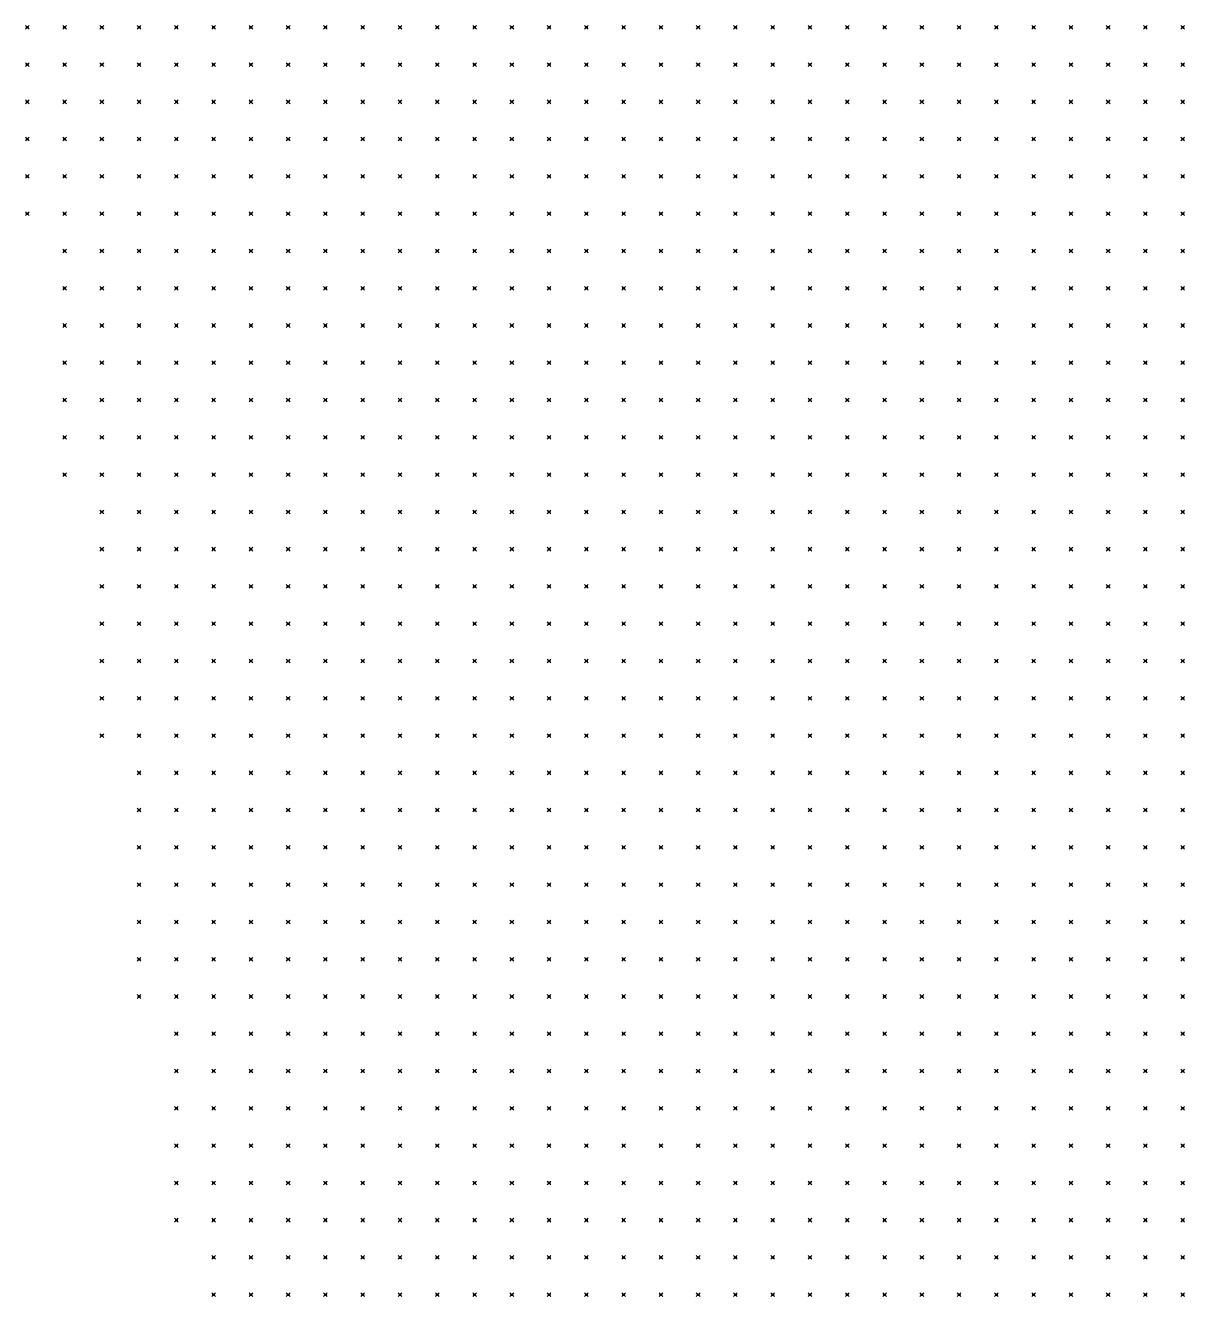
# Model space of a CAD drawing. Header units: metres. Extents: x 441556 to 446409, y 432338 to 461058.
# Drawn here: x 443019.2 to 443112.5, y 447406.8 to 447509.1 of the extents above; entities that cross this region are included whole.
import ezdxf

# ---------------------------------------------------------------- set-up
doc = ezdxf.new("R2010")
doc.units = ezdxf.units.M
doc.header["$MEASUREMENT"] = 0
doc.header["$PDMODE"] = 35
doc.header["$PDSIZE"] = 0.15
doc.layers.add('DTM-NOK-RevN_POINTS', color=91, linetype='Continuous')

msp = doc.modelspace()

# ---------------------------------------------------------------- linework, layer by layer
at = {"layer": 'DTM-NOK-RevN_POINTS'}
for p in [(443019.389, 447508.908, 423.76), (443022.388, 447508.908, 422.927), (443025.388, 447508.908, 422.008), (443028.387, 447508.908, 421.458), (443031.386, 447508.908, 420.801), (443034.386, 447508.908, 419.341), (443037.385, 447508.908, 418.006), (443040.384, 447508.908, 416.432), (443043.384, 447508.908, 414.745), (443046.383, 447508.908, 413.123), (443049.382, 447508.908, 411.332), (443052.382, 447508.908, 409.664), (443055.381, 447508.908, 407.537), (443058.381, 447508.908, 405.606), (443061.38, 447508.908, 403.67), (443064.379, 447508.908, 401.946), (443067.379, 447508.908, 400.118), (443070.378, 447508.908, 398.388), (443073.377, 447508.908, 397.109), (443076.377, 447508.908, 395.505), (443079.376, 447508.908, 394.234), (443082.375, 447508.908, 392.658), (443085.375, 447508.908, 390.98), (443088.374, 447508.908, 389.221), (443091.373, 447508.908, 387.619), (443094.373, 447508.908, 385.807), (443097.372, 447508.908, 383.938), (443100.372, 447508.908, 382.083), (443103.371, 447508.908, 380.316), (443106.37, 447508.908, 378.387), (443109.37, 447508.908, 376.565), (443112.369, 447508.908, 374.51), (443019.389, 447505.909, 424.038), (443022.388, 447505.909, 423.169), (443025.388, 447505.909, 422.079), (443028.387, 447505.909, 421.379), (443031.386, 447505.909, 420.771), (443034.386, 447505.909, 419.74), (443037.385, 447505.909, 418.223), (443040.384, 447505.909, 416.439), (443043.384, 447505.909, 414.641), (443046.383, 447505.909, 412.979), (443049.382, 447505.909, 411.277), (443052.382, 447505.909, 409.529), (443055.381, 447505.909, 407.611), (443058.381, 447505.909, 405.835), (443061.38, 447505.909, 403.762), (443064.379, 447505.909, 402.022), (443067.379, 447505.909, 400.314), (443070.378, 447505.909, 398.566), (443073.377, 447505.909, 397.347), (443076.377, 447505.909, 395.59), (443079.376, 447505.909, 394.08), (443082.375, 447505.909, 392.348), (443085.375, 447505.909, 390.76), (443088.374, 447505.909, 388.883), (443091.373, 447505.909, 387.104), (443094.373, 447505.909, 385.161), (443097.372, 447505.909, 383.473), (443100.372, 447505.909, 381.717), (443103.371, 447505.909, 379.745), (443106.37, 447505.909, 377.715), (443109.37, 447505.909, 376.012), (443112.369, 447505.909, 373.9), (443019.389, 447502.909, 424.348), (443022.388, 447502.909, 423.41), (443025.388, 447502.909, 422.234), (443028.387, 447502.909, 421.406), (443031.386, 447502.909, 420.495), (443034.386, 447502.909, 419.513), (443037.385, 447502.909, 418.499), (443040.384, 447502.909, 416.408), (443043.384, 447502.909, 414.637), (443046.383, 447502.909, 413.047), (443049.382, 447502.909, 411.318), (443052.382, 447502.909, 409.418), (443055.381, 447502.909, 407.503), (443058.381, 447502.909, 405.676), (443061.38, 447502.909, 403.869), (443064.379, 447502.909, 402.012), (443067.379, 447502.909, 400.22), (443070.378, 447502.909, 398.689), (443073.377, 447502.909, 397.42), (443076.377, 447502.909, 395.641), (443079.376, 447502.909, 393.691), (443082.375, 447502.909, 392.028), (443085.375, 447502.909, 390.35), (443088.374, 447502.909, 388.349), (443091.373, 447502.909, 386.383), (443094.373, 447502.909, 384.624), (443097.372, 447502.909, 382.797), (443100.372, 447502.909, 381.057), (443103.371, 447502.909, 379.113), (443106.37, 447502.909, 377.497), (443109.37, 447502.909, 375.569), (443112.369, 447502.909, 373.027), (443019.389, 447499.91, 424.641), (443022.388, 447499.91, 423.619), (443025.388, 447499.91, 422.632), (443028.387, 447499.91, 421.641), (443031.386, 447499.91, 420.647), (443034.386, 447499.91, 419.291), (443037.385, 447499.91, 418.311), (443040.384, 447499.91, 416.836), (443043.384, 447499.91, 414.796), (443046.383, 447499.91, 412.942), (443049.382, 447499.91, 411.354), (443052.382, 447499.91, 409.473), (443055.381, 447499.91, 407.482), (443058.381, 447499.91, 405.698), (443061.38, 447499.91, 403.886), (443064.379, 447499.91, 402.071), (443067.379, 447499.91, 400.156), (443070.378, 447499.91, 398.587), (443073.377, 447499.91, 397.105), (443076.377, 447499.91, 395.269), (443079.376, 447499.91, 393.469), (443082.375, 447499.91, 391.749), (443085.375, 447499.91, 389.829), (443088.374, 447499.91, 387.826), (443091.373, 447499.91, 385.797), (443094.373, 447499.91, 383.949), (443097.372, 447499.91, 382.13), (443100.372, 447499.91, 380.419), (443103.371, 447499.91, 378.55), (443106.37, 447499.91, 376.897), (443109.37, 447499.91, 374.758), (443112.369, 447499.91, 372.161), (443019.389, 447496.911, 424.931), (443022.388, 447496.911, 423.967), (443025.388, 447496.911, 423.026), (443028.387, 447496.911, 421.813), (443031.386, 447496.911, 420.78), (443034.386, 447496.911, 419.53), (443037.385, 447496.911, 417.892), (443040.384, 447496.911, 416.807), (443043.384, 447496.911, 414.974), (443046.383, 447496.911, 412.983), (443049.382, 447496.911, 411.346), (443052.382, 447496.911, 409.502), (443055.381, 447496.911, 407.444), (443058.381, 447496.911, 405.627), (443061.38, 447496.911, 403.674), (443064.379, 447496.911, 401.751), (443067.379, 447496.911, 400.018), (443070.378, 447496.911, 398.321), (443073.377, 447496.911, 396.799), (443076.377, 447496.911, 395.042), (443079.376, 447496.911, 393.435), (443082.375, 447496.911, 391.257), (443085.375, 447496.911, 389.202), (443088.374, 447496.911, 387.235), (443091.373, 447496.911, 385.079), (443094.373, 447496.911, 383.219), (443097.372, 447496.911, 381.305), (443100.372, 447496.911, 379.634), (443103.371, 447496.911, 378.106), (443106.37, 447496.911, 376.188), (443109.37, 447496.911, 373.511), (443112.369, 447496.911, 372.097), (443019.389, 447493.911, 425.297), (443022.388, 447493.911, 424.348), (443025.388, 447493.911, 423.419), (443028.387, 447493.911, 422.296), (443031.386, 447493.911, 421.096), (443034.386, 447493.911, 419.725), (443037.385, 447493.911, 417.714), (443040.384, 447493.911, 416.456), (443043.384, 447493.911, 414.937), (443046.383, 447493.911, 413.035), (443049.382, 447493.911, 411.194), (443052.382, 447493.911, 409.403), (443055.381, 447493.911, 407.314), (443058.381, 447493.911, 405.385), (443061.38, 447493.911, 403.443), (443064.379, 447493.911, 401.435), (443067.379, 447493.911, 399.64), (443070.378, 447493.911, 397.764), (443073.377, 447493.911, 396.283), (443076.377, 447493.911, 394.454), (443079.376, 447493.911, 392.836), (443082.375, 447493.911, 390.9), (443085.375, 447493.911, 388.739), (443088.374, 447493.911, 386.627), (443091.373, 447493.911, 384.521), (443094.373, 447493.911, 382.466), (443097.372, 447493.911, 380.433), (443100.372, 447493.911, 378.82), (443103.371, 447493.911, 377.319), (443106.37, 447493.911, 375.169), (443109.37, 447493.911, 373.144), (443112.369, 447493.911, 372.336), (443022.388, 447490.912, 424.905), (443025.388, 447490.912, 423.953), (443028.387, 447490.912, 422.84), (443031.386, 447490.912, 421.579), (443034.386, 447490.912, 419.908), (443037.385, 447490.912, 418.038), (443040.384, 447490.912, 415.988), (443043.384, 447490.912, 415.036), (443046.383, 447490.912, 413.305), (443049.382, 447490.912, 411.354), (443052.382, 447490.912, 409.266), (443055.381, 447490.912, 407.206), (443058.381, 447490.912, 405.073), (443061.38, 447490.912, 403.095), (443064.379, 447490.912, 401.049), (443067.379, 447490.912, 398.935), (443070.378, 447490.912, 397.147), (443073.377, 447490.912, 395.568), (443076.377, 447490.912, 393.678), (443079.376, 447490.912, 392.307), (443082.375, 447490.912, 390.03), (443085.375, 447490.912, 388.166), (443088.374, 447490.912, 386.221), (443091.373, 447490.912, 383.865), (443094.373, 447490.912, 381.789), (443097.372, 447490.912, 379.564), (443100.372, 447490.912, 378.018), (443103.371, 447490.912, 376.377), (443106.37, 447490.912, 374.049), (443109.37, 447490.912, 373.12), (443112.369, 447490.912, 372.759), (443022.388, 447487.912, 425.3), (443025.388, 447487.912, 424.529), (443028.387, 447487.912, 423.456), (443031.386, 447487.912, 422.164), (443034.386, 447487.912, 420.367), (443037.385, 447487.912, 418.586), (443040.384, 447487.912, 416.01), (443043.384, 447487.912, 414.881), (443046.383, 447487.912, 413.514), (443049.382, 447487.912, 411.317), (443052.382, 447487.912, 409.243), (443055.381, 447487.912, 407.136), (443058.381, 447487.912, 405.115), (443061.38, 447487.912, 402.89), (443064.379, 447487.912, 400.684), (443067.379, 447487.912, 398.655), (443070.378, 447487.912, 396.796), (443073.377, 447487.912, 395.103), (443076.377, 447487.912, 393.138), (443079.376, 447487.912, 391.085), (443082.375, 447487.912, 389.132), (443085.375, 447487.912, 387.303), (443088.374, 447487.912, 385.499), (443091.373, 447487.912, 383.469), (443094.373, 447487.912, 381.489), (443097.372, 447487.912, 379.48), (443100.372, 447487.912, 377.689), (443103.371, 447487.912, 375.808), (443106.37, 447487.912, 373.795), (443109.37, 447487.912, 373.483), (443112.369, 447487.912, 373.016), (443022.388, 447484.913, 425.414), (443025.388, 447484.913, 424.93), (443028.387, 447484.913, 424.024), (443031.386, 447484.913, 422.676), (443034.386, 447484.913, 420.817), (443037.385, 447484.913, 419.066), (443040.384, 447484.913, 416.815), (443043.384, 447484.913, 414.548), (443046.383, 447484.913, 413.227), (443049.382, 447484.913, 411.153), (443052.382, 447484.913, 409.328), (443055.381, 447484.913, 406.98), (443058.381, 447484.913, 404.715), (443061.38, 447484.913, 402.576), (443064.379, 447484.913, 400.232), (443067.379, 447484.913, 397.931), (443070.378, 447484.913, 396.007), (443073.377, 447484.913, 394.224), (443076.377, 447484.913, 392.233), (443079.376, 447484.913, 390.337), (443082.375, 447484.913, 388.426), (443085.375, 447484.913, 386.603), (443088.374, 447484.913, 384.754), (443091.373, 447484.913, 382.539), (443094.373, 447484.913, 380.944), (443097.372, 447484.913, 379.229), (443100.372, 447484.913, 377.324), (443103.371, 447484.913, 374.991), (443106.37, 447484.913, 374.044), (443109.37, 447484.913, 373.639), (443112.369, 447484.913, 372.658), (443022.388, 447481.914, 425.023), (443025.388, 447481.914, 424.754), (443028.387, 447481.914, 424.064), (443031.386, 447481.914, 422.77), (443034.386, 447481.914, 421.031), (443037.385, 447481.914, 419.084), (443040.384, 447481.914, 417.077), (443043.384, 447481.914, 414.214), (443046.383, 447481.914, 413.143), (443049.382, 447481.914, 410.893), (443052.382, 447481.914, 408.674), (443055.381, 447481.914, 406.458), (443058.381, 447481.914, 404.35), (443061.38, 447481.914, 402.018), (443064.379, 447481.914, 399.724), (443067.379, 447481.914, 397.517), (443070.378, 447481.914, 395.426), (443073.377, 447481.914, 393.565), (443076.377, 447481.914, 391.56), (443079.376, 447481.914, 389.606), (443082.375, 447481.914, 387.508), (443085.375, 447481.914, 385.729), (443088.374, 447481.914, 384.002), (443091.373, 447481.914, 382.107), (443094.373, 447481.914, 380.338), (443097.372, 447481.914, 378.791), (443100.372, 447481.914, 376.683), (443103.371, 447481.914, 374.822), (443106.37, 447481.914, 374.449), (443109.37, 447481.914, 373.365), (443112.369, 447481.914, 372.378), (443022.388, 447478.914, 424.122), (443025.388, 447478.914, 423.699), (443028.387, 447478.914, 423.339), (443031.386, 447478.914, 422.25), (443034.386, 447478.914, 420.685), (443037.385, 447478.914, 418.877), (443040.384, 447478.914, 416.748), (443043.384, 447478.914, 413.976), (443046.383, 447478.914, 412.202), (443049.382, 447478.914, 410.243), (443052.382, 447478.914, 408.199), (443055.381, 447478.914, 405.783), (443058.381, 447478.914, 403.534), (443061.38, 447478.914, 401.267), (443064.379, 447478.914, 399.157), (443067.379, 447478.914, 396.825), (443070.378, 447478.914, 394.846), (443073.377, 447478.914, 392.747), (443076.377, 447478.914, 390.666), (443079.376, 447478.914, 388.881), (443082.375, 447478.914, 386.656), (443085.375, 447478.914, 384.867), (443088.374, 447478.914, 383.207), (443091.373, 447478.914, 381.517), (443094.373, 447478.914, 379.935), (443097.372, 447478.914, 377.718), (443100.372, 447478.914, 375.626), (443103.371, 447478.914, 375.116), (443106.37, 447478.914, 374.334), (443109.37, 447478.914, 373.056), (443112.369, 447478.914, 372.157), (443022.388, 447475.915, 422.445), (443025.388, 447475.915, 422.252), (443028.387, 447475.915, 421.733), (443031.386, 447475.915, 421.234), (443034.386, 447475.915, 419.834), (443037.385, 447475.915, 418.245), (443040.384, 447475.915, 415.863), (443043.384, 447475.915, 413.252), (443046.383, 447475.915, 411.035), (443049.382, 447475.915, 409.496), (443052.382, 447475.915, 407.201), (443055.381, 447475.915, 404.881), (443058.381, 447475.915, 402.705), (443061.38, 447475.915, 400.269), (443064.379, 447475.915, 398.137), (443067.379, 447475.915, 396.013), (443070.378, 447475.915, 394.118), (443073.377, 447475.915, 392.168), (443076.377, 447475.915, 390.013), (443079.376, 447475.915, 387.694), (443082.375, 447475.915, 385.738), (443085.375, 447475.915, 384.141), (443088.374, 447475.915, 382.489), (443091.373, 447475.915, 380.723), (443094.373, 447475.915, 378.93), (443097.372, 447475.915, 376.816), (443100.372, 447475.915, 375.685), (443103.371, 447475.915, 375.36), (443106.37, 447475.915, 373.983), (443109.37, 447475.915, 372.884), (443112.369, 447475.915, 372.017), (443022.388, 447472.916, 420.963), (443025.388, 447472.916, 420.566), (443028.387, 447472.916, 420.195), (443031.386, 447472.916, 419.617), (443034.386, 447472.916, 418.432), (443037.385, 447472.916, 417.136), (443040.384, 447472.916, 414.808), (443043.384, 447472.916, 412.316), (443046.383, 447472.916, 410.007), (443049.382, 447472.916, 408.401), (443052.382, 447472.916, 405.86), (443055.381, 447472.916, 403.657), (443058.381, 447472.916, 401.622), (443061.38, 447472.916, 399.021), (443064.379, 447472.916, 396.776), (443067.379, 447472.916, 394.681), (443070.378, 447472.916, 392.849), (443073.377, 447472.916, 390.944), (443076.377, 447472.916, 388.899), (443079.376, 447472.916, 387), (443082.375, 447472.916, 385.2), (443085.375, 447472.916, 383.47), (443088.374, 447472.916, 381.488), (443091.373, 447472.916, 379.742), (443094.373, 447472.916, 378.249), (443097.372, 447472.916, 376.47), (443100.372, 447472.916, 376.062), (443103.371, 447472.916, 375.332), (443106.37, 447472.916, 373.744), (443109.37, 447472.916, 372.539), (443112.369, 447472.916, 371.659), (443025.388, 447469.916, 418.848), (443028.387, 447469.916, 418.173), (443031.386, 447469.916, 417.669), (443034.386, 447469.916, 416.996), (443037.385, 447469.916, 415.732), (443040.384, 447469.916, 413.976), (443043.384, 447469.916, 411.301), (443046.383, 447469.916, 409.06), (443049.382, 447469.916, 407.49), (443052.382, 447469.916, 405.274), (443055.381, 447469.916, 402.66), (443058.381, 447469.916, 399.992), (443061.38, 447469.916, 397.796), (443064.379, 447469.916, 395.454), (443067.379, 447469.916, 393.074), (443070.378, 447469.916, 391.416), (443073.377, 447469.916, 389.629), (443076.377, 447469.916, 387.841), (443079.376, 447469.916, 386.297), (443082.375, 447469.916, 384.595), (443085.375, 447469.916, 382.777), (443088.374, 447469.916, 380.876), (443091.373, 447469.916, 379.25), (443094.373, 447469.916, 377.485), (443097.372, 447469.916, 376.684), (443100.372, 447469.916, 376.099), (443103.371, 447469.916, 374.66), (443106.37, 447469.916, 373.352), (443109.37, 447469.916, 371.832), (443112.369, 447469.916, 370.525), (443025.388, 447466.917, 417.09), (443028.387, 447466.917, 416.127), (443031.386, 447466.917, 415.926), (443034.386, 447466.917, 415.335), (443037.385, 447466.917, 414.305), (443040.384, 447466.917, 412.87), (443043.384, 447466.917, 410.423), (443046.383, 447466.917, 407.944), (443049.382, 447466.917, 406.678), (443052.382, 447466.917, 404.398), (443055.381, 447466.917, 401.879), (443058.381, 447466.917, 399.354), (443061.38, 447466.917, 396.814), (443064.379, 447466.917, 394.299), (443067.379, 447466.917, 391.757), (443070.378, 447466.917, 389.879), (443073.377, 447466.917, 388.137), (443076.377, 447466.917, 386.701), (443079.376, 447466.917, 385.333), (443082.375, 447466.917, 383.931), (443085.375, 447466.917, 382.227), (443088.374, 447466.917, 380.509), (443091.373, 447466.917, 378.625), (443094.373, 447466.917, 377.346), (443097.372, 447466.917, 376.962), (443100.372, 447466.917, 375.473), (443103.371, 447466.917, 373.649), (443106.37, 447466.917, 372.104), (443109.37, 447466.917, 371.022), (443112.369, 447466.917, 370.233), (443025.388, 447463.918, 415.265), (443028.387, 447463.918, 414.257), (443031.386, 447463.918, 413.862), (443034.386, 447463.918, 413.231), (443037.385, 447463.918, 412.356), (443040.384, 447463.918, 411.187), (443043.384, 447463.918, 409.051), (443046.383, 447463.918, 406.885), (443049.382, 447463.918, 405.389), (443052.382, 447463.918, 403.19), (443055.381, 447463.918, 400.77), (443058.381, 447463.918, 398.367), (443061.38, 447463.918, 396.097), (443064.379, 447463.918, 393.568), (443067.379, 447463.918, 390.721), (443070.378, 447463.918, 388.485), (443073.377, 447463.918, 387.01), (443076.377, 447463.918, 385.704), (443079.376, 447463.918, 384.537), (443082.375, 447463.918, 383.537), (443085.375, 447463.918, 381.754), (443088.374, 447463.918, 380.013), (443091.373, 447463.918, 378.136), (443094.373, 447463.918, 377.46), (443097.372, 447463.918, 376.344), (443100.372, 447463.918, 374.547), (443103.371, 447463.918, 372.884), (443106.37, 447463.918, 371.956), (443109.37, 447463.918, 370.93), (443112.369, 447463.918, 370.339), (443025.388, 447460.918, 413.96), (443028.387, 447460.918, 412.897), (443031.386, 447460.918, 412.206), (443034.386, 447460.918, 411.408), (443037.385, 447460.918, 410.434), (443040.384, 447460.918, 409.344), (443043.384, 447460.918, 407.612), (443046.383, 447460.918, 405.864), (443049.382, 447460.918, 404.132), (443052.382, 447460.918, 402.182), (443055.381, 447460.918, 399.507), (443058.381, 447460.918, 397.241), (443061.38, 447460.918, 394.873), (443064.379, 447460.918, 392.471), (443067.379, 447460.918, 390.241), (443070.378, 447460.918, 388.06), (443073.377, 447460.918, 386.61), (443076.377, 447460.918, 385.218), (443079.376, 447460.918, 384.292), (443082.375, 447460.918, 383.15), (443085.375, 447460.918, 381.524), (443088.374, 447460.918, 379.518), (443091.373, 447460.918, 378.158), (443094.373, 447460.918, 377.367), (443097.372, 447460.918, 375.375), (443100.372, 447460.918, 373.56), (443103.371, 447460.918, 372.292), (443106.37, 447460.918, 371.952), (443109.37, 447460.918, 371.476), (443112.369, 447460.918, 371.153), (443025.388, 447457.919, 412.28), (443028.387, 447457.919, 411.051), (443031.386, 447457.919, 410.417), (443034.386, 447457.919, 408.805), (443037.385, 447457.919, 408.733), (443040.384, 447457.919, 407.852), (443043.384, 447457.919, 406.352), (443046.383, 447457.919, 404.858), (443049.382, 447457.919, 403.31), (443052.382, 447457.919, 401.046), (443055.381, 447457.919, 398.68), (443058.381, 447457.919, 396.652), (443061.38, 447457.919, 393.82), (443064.379, 447457.919, 391.565), (443067.379, 447457.919, 389.432), (443070.378, 447457.919, 387.545), (443073.377, 447457.919, 385.925), (443076.377, 447457.919, 384.572), (443079.376, 447457.919, 383.958), (443082.375, 447457.919, 382.581), (443085.375, 447457.919, 380.853), (443088.374, 447457.919, 378.927), (443091.373, 447457.919, 378.354), (443094.373, 447457.919, 376.928), (443097.372, 447457.919, 374.864), (443100.372, 447457.919, 373.194), (443103.371, 447457.919, 372.12), (443106.37, 447457.919, 371.874), (443109.37, 447457.919, 372.053), (443112.369, 447457.919, 372.346), (443025.388, 447454.92, 410.585), (443028.387, 447454.92, 409.605), (443031.386, 447454.92, 408.279), (443034.386, 447454.92, 407.136), (443037.385, 447454.92, 406.972), (443040.384, 447454.92, 406.201), (443043.384, 447454.92, 404.856), (443046.383, 447454.92, 403.601), (443049.382, 447454.92, 402.229), (443052.382, 447454.92, 400.026), (443055.381, 447454.92, 397.671), (443058.381, 447454.92, 395.579), (443061.38, 447454.92, 393.17), (443064.379, 447454.92, 390.785), (443067.379, 447454.92, 388.602), (443070.378, 447454.92, 386.538), (443073.377, 447454.92, 385.149), (443076.377, 447454.92, 384.325), (443079.376, 447454.92, 383.627), (443082.375, 447454.92, 382.023), (443085.375, 447454.92, 379.837), (443088.374, 447454.92, 378.817), (443091.373, 447454.92, 377.481), (443094.373, 447454.92, 376.086), (443097.372, 447454.92, 374.312), (443100.372, 447454.92, 372.78), (443103.371, 447454.92, 372.05), (443106.37, 447454.92, 372.436), (443109.37, 447454.92, 373.279), (443112.369, 447454.92, 373.622), (443025.388, 447451.92, 409.058), (443028.387, 447451.92, 408.019), (443031.386, 447451.92, 406.49), (443034.386, 447451.92, 405.68), (443037.385, 447451.92, 405.605), (443040.384, 447451.92, 404.612), (443043.384, 447451.92, 403.393), (443046.383, 447451.92, 402.368), (443049.382, 447451.92, 400.88), (443052.382, 447451.92, 398.965), (443055.381, 447451.92, 396.859), (443058.381, 447451.92, 394.726), (443061.38, 447451.92, 392.121), (443064.379, 447451.92, 389.794), (443067.379, 447451.92, 387.548), (443070.378, 447451.92, 385.719), (443073.377, 447451.92, 384.918), (443076.377, 447451.92, 384.051), (443079.376, 447451.92, 383.253), (443082.375, 447451.92, 381.167), (443085.375, 447451.92, 379.374), (443088.374, 447451.92, 378.748), (443091.373, 447451.92, 376.997), (443094.373, 447451.92, 375.412), (443097.372, 447451.92, 373.295), (443100.372, 447451.92, 372.388), (443103.371, 447451.92, 372.93), (443106.37, 447451.92, 373.615), (443109.37, 447451.92, 374.042), (443112.369, 447451.92, 374.08), (443028.387, 447448.921, 406.76), (443031.386, 447448.921, 405.374), (443034.386, 447448.921, 404.633), (443037.385, 447448.921, 403.894), (443040.384, 447448.921, 403.055), (443043.384, 447448.921, 401.804), (443046.383, 447448.921, 401.099), (443049.382, 447448.921, 399.729), (443052.382, 447448.921, 397.883), (443055.381, 447448.921, 396), (443058.381, 447448.921, 393.838), (443061.38, 447448.921, 391.212), (443064.379, 447448.921, 389.008), (443067.379, 447448.921, 386.904), (443070.378, 447448.921, 385.866), (443073.377, 447448.921, 384.839), (443076.377, 447448.921, 383.703), (443079.376, 447448.921, 382.662), (443082.375, 447448.921, 380.41), (443085.375, 447448.921, 379.47), (443088.374, 447448.921, 378.263), (443091.373, 447448.921, 376.207), (443094.373, 447448.921, 374.619), (443097.372, 447448.921, 373.273), (443100.372, 447448.921, 373.496), (443103.371, 447448.921, 374.235), (443106.37, 447448.921, 374.35), (443109.37, 447448.921, 374.281), (443112.369, 447448.921, 374.113), (443028.387, 447445.921, 405.89), (443031.386, 447445.921, 404.603), (443034.386, 447445.921, 403.401), (443037.385, 447445.921, 402.514), (443040.384, 447445.921, 401.629), (443043.384, 447445.921, 400.608), (443046.383, 447445.921, 399.993), (443049.382, 447445.921, 398.57), (443052.382, 447445.921, 396.875), (443055.381, 447445.921, 395.2), (443058.381, 447445.921, 393.019), (443061.38, 447445.921, 390.762), (443064.379, 447445.921, 388.782), (443067.379, 447445.921, 387.01), (443070.378, 447445.921, 385.635), (443073.377, 447445.921, 384.31), (443076.377, 447445.921, 383.246), (443079.376, 447445.921, 381.816), (443082.375, 447445.921, 380.067), (443085.375, 447445.921, 379.584), (443088.374, 447445.921, 377.467), (443091.373, 447445.921, 375.526), (443094.373, 447445.921, 374.601), (443097.372, 447445.921, 374.189), (443100.372, 447445.921, 374.688), (443103.371, 447445.921, 374.922), (443106.37, 447445.921, 374.574), (443109.37, 447445.921, 374.326), (443112.369, 447445.921, 374.138), (443028.387, 447442.922, 404.916), (443031.386, 447442.922, 403.559), (443034.386, 447442.922, 402.324), (443037.385, 447442.922, 401.567), (443040.384, 447442.922, 400.463), (443043.384, 447442.922, 399.588), (443046.383, 447442.922, 398.955), (443049.382, 447442.922, 397.645), (443052.382, 447442.922, 396.084), (443055.381, 447442.922, 394.104), (443058.381, 447442.922, 392.369), (443061.38, 447442.922, 390.537), (443064.379, 447442.922, 388.726), (443067.379, 447442.922, 387.041), (443070.378, 447442.922, 385.309), (443073.377, 447442.922, 383.905), (443076.377, 447442.922, 382.679), (443079.376, 447442.922, 380.842), (443082.375, 447442.922, 380.146), (443085.375, 447442.922, 379.213), (443088.374, 447442.922, 376.893), (443091.373, 447442.922, 375.296), (443094.373, 447442.922, 375), (443097.372, 447442.922, 374.887), (443100.372, 447442.922, 374.621), (443103.371, 447442.922, 374.915), (443106.37, 447442.922, 374.946), (443109.37, 447442.922, 374.373), (443112.369, 447442.922, 374.068), (443028.387, 447439.923, 403.995), (443031.386, 447439.923, 402.642), (443034.386, 447439.923, 401.521), (443037.385, 447439.923, 400.518), (443040.384, 447439.923, 399.692), (443043.384, 447439.923, 398.648), (443046.383, 447439.923, 398), (443049.382, 447439.923, 396.674), (443052.382, 447439.923, 395.085), (443055.381, 447439.923, 393.414), (443058.381, 447439.923, 391.776), (443061.38, 447439.923, 390.195), (443064.379, 447439.923, 388.458), (443067.379, 447439.923, 386.62), (443070.378, 447439.923, 385.158), (443073.377, 447439.923, 383.927), (443076.377, 447439.923, 381.923), (443079.376, 447439.923, 380.604), (443082.375, 447439.923, 380.225), (443085.375, 447439.923, 378.418), (443088.374, 447439.923, 376.564), (443091.373, 447439.923, 375.645), (443094.373, 447439.923, 375.65), (443097.372, 447439.923, 376.154), (443100.372, 447439.923, 375.814), (443103.371, 447439.923, 374.978), (443106.37, 447439.923, 374.983), (443109.37, 447439.923, 374.568), (443112.369, 447439.923, 374.236), (443028.387, 447436.923, 403.002), (443031.386, 447436.923, 401.666), (443034.386, 447436.923, 400.449), (443037.385, 447436.923, 399.62), (443040.384, 447436.923, 398.916), (443043.384, 447436.923, 397.801), (443046.383, 447436.923, 397.121), (443049.382, 447436.923, 395.484), (443052.382, 447436.923, 393.862), (443055.381, 447436.923, 392.583), (443058.381, 447436.923, 391.124), (443061.38, 447436.923, 389.513), (443064.379, 447436.923, 388.038), (443067.379, 447436.923, 386.475), (443070.378, 447436.923, 384.95), (443073.377, 447436.923, 383.212), (443076.377, 447436.923, 381.131), (443079.376, 447436.923, 380.704), (443082.375, 447436.923, 380.037), (443085.375, 447436.923, 377.99), (443088.374, 447436.923, 376.48), (443091.373, 447436.923, 376.151), (443094.373, 447436.923, 376.354), (443097.372, 447436.923, 377.006), (443100.372, 447436.923, 376.672), (443103.371, 447436.923, 375.852), (443106.37, 447436.923, 375.294), (443109.37, 447436.923, 374.992), (443112.369, 447436.923, 374.662), (443028.387, 447433.924, 401.796), (443031.386, 447433.924, 400.443), (443034.386, 447433.924, 399.332), (443037.385, 447433.924, 398.441), (443040.384, 447433.924, 397.918), (443043.384, 447433.924, 396.947), (443046.383, 447433.924, 396.301), (443049.382, 447433.924, 394.693), (443052.382, 447433.924, 392.927), (443055.381, 447433.924, 391.355), (443058.381, 447433.924, 390.159), (443061.38, 447433.924, 388.882), (443064.379, 447433.924, 387.518), (443067.379, 447433.924, 386.031), (443070.378, 447433.924, 384.288), (443073.377, 447433.924, 381.662), (443076.377, 447433.924, 380.865), (443079.376, 447433.924, 380.843), (443082.375, 447433.924, 379.53), (443085.375, 447433.924, 377.597), (443088.374, 447433.924, 376.736), (443091.373, 447433.924, 376.895), (443094.373, 447433.924, 377.609), (443097.372, 447433.924, 377.716), (443100.372, 447433.924, 377.375), (443103.371, 447433.924, 376.653), (443106.37, 447433.924, 375.858), (443109.37, 447433.924, 375.396), (443112.369, 447433.924, 375.043), (443028.387, 447430.925, 400.506), (443031.386, 447430.925, 399.009), (443034.386, 447430.925, 398.02), (443037.385, 447430.925, 397.248), (443040.384, 447430.925, 396.679), (443043.384, 447430.925, 395.83), (443046.383, 447430.925, 395.39), (443049.382, 447430.925, 393.846), (443052.382, 447430.925, 392.372), (443055.381, 447430.925, 390.388), (443058.381, 447430.925, 388.93), (443061.38, 447430.925, 387.737), (443064.379, 447430.925, 386.718), (443067.379, 447430.925, 385.166), (443070.378, 447430.925, 382.525), (443073.377, 447430.925, 381.118), (443076.377, 447430.925, 380.983), (443079.376, 447430.925, 380.76), (443082.375, 447430.925, 379.301), (443085.375, 447430.925, 378.383), (443088.374, 447430.925, 377.707), (443091.373, 447430.925, 377.986), (443094.373, 447430.925, 378.304), (443097.372, 447430.925, 378.091), (443100.372, 447430.925, 377.766), (443103.371, 447430.925, 377.204), (443106.37, 447430.925, 376.325), (443109.37, 447430.925, 375.627), (443112.369, 447430.925, 375.348), (443031.386, 447427.925, 397.53), (443034.386, 447427.925, 396.307), (443037.385, 447427.925, 395.637), (443040.384, 447427.925, 394.988), (443043.384, 447427.925, 394.287), (443046.383, 447427.925, 393.963), (443049.382, 447427.925, 392.751), (443052.382, 447427.925, 391.177), (443055.381, 447427.925, 389.583), (443058.381, 447427.925, 388.047), (443061.38, 447427.925, 386.663), (443064.379, 447427.925, 385.493), (443067.379, 447427.925, 383.343), (443070.378, 447427.925, 381.556), (443073.377, 447427.925, 381.23), (443076.377, 447427.925, 381.121), (443079.376, 447427.925, 380.535), (443082.375, 447427.925, 379.566), (443085.375, 447427.925, 378.893), (443088.374, 447427.925, 378.559), (443091.373, 447427.925, 378.656), (443094.373, 447427.925, 378.45), (443097.372, 447427.925, 378.297), (443100.372, 447427.925, 377.982), (443103.371, 447427.925, 377.569), (443106.37, 447427.925, 376.746), (443109.37, 447427.925, 376.006), (443112.369, 447427.925, 375.141), (443031.386, 447424.926, 396.412), (443034.386, 447424.926, 395.045), (443037.385, 447424.926, 394.313), (443040.384, 447424.926, 393.179), (443043.384, 447424.926, 393.033), (443046.383, 447424.926, 392.646), (443049.382, 447424.926, 391.559), (443052.382, 447424.926, 390.13), (443055.381, 447424.926, 388.756), (443058.381, 447424.926, 387.304), (443061.38, 447424.926, 385.722), (443064.379, 447424.926, 383.753), (443067.379, 447424.926, 382.126), (443070.378, 447424.926, 381.499), (443073.377, 447424.926, 381.26), (443076.377, 447424.926, 381.026), (443079.376, 447424.926, 380.805), (443082.375, 447424.926, 379.888), (443085.375, 447424.926, 379.387), (443088.374, 447424.926, 379.201), (443091.373, 447424.926, 378.943), (443094.373, 447424.926, 378.687), (443097.372, 447424.926, 378.406), (443100.372, 447424.926, 378.066), (443103.371, 447424.926, 377.658), (443106.37, 447424.926, 376.948), (443109.37, 447424.926, 376.519), (443112.369, 447424.926, 376.435), (443031.386, 447421.927, 395.151), (443034.386, 447421.927, 393.666), (443037.385, 447421.927, 392.516), (443040.384, 447421.927, 391.59), (443043.384, 447421.927, 391.407), (443046.383, 447421.927, 390.864), (443049.382, 447421.927, 389.901), (443052.382, 447421.927, 388.709), (443055.381, 447421.927, 387.288), (443058.381, 447421.927, 385.794), (443061.38, 447421.927, 384.345), (443064.379, 447421.927, 382.414), (443067.379, 447421.927, 381.815), (443070.378, 447421.927, 381.419), (443073.377, 447421.927, 381.194), (443076.377, 447421.927, 380.752), (443079.376, 447421.927, 380.523), (443082.375, 447421.927, 380.097), (443085.375, 447421.927, 379.663), (443088.374, 447421.927, 379.315), (443091.373, 447421.927, 379.018), (443094.373, 447421.927, 378.743), (443097.372, 447421.927, 378.491), (443100.372, 447421.927, 378.147), (443103.371, 447421.927, 377.8), (443106.37, 447421.927, 377.214), (443109.37, 447421.927, 376.723), (443112.369, 447421.927, 376.244), (443031.386, 447418.927, 394.315), (443034.386, 447418.927, 392.626), (443037.385, 447418.927, 390.807), (443040.384, 447418.927, 390.046), (443043.384, 447418.927, 389.375), (443046.383, 447418.927, 388.715), (443049.382, 447418.927, 388.071), (443052.382, 447418.927, 387.274), (443055.381, 447418.927, 385.845), (443058.381, 447418.927, 384.619), (443061.38, 447418.927, 382.881), (443064.379, 447418.927, 382.236), (443067.379, 447418.927, 382.192), (443070.378, 447418.927, 381.471), (443073.377, 447418.927, 380.881), (443076.377, 447418.927, 380.624), (443079.376, 447418.927, 380.375), (443082.375, 447418.927, 379.984), (443085.375, 447418.927, 379.66), (443088.374, 447418.927, 379.271), (443091.373, 447418.927, 378.938), (443094.373, 447418.927, 378.717), (443097.372, 447418.927, 378.459), (443100.372, 447418.927, 378.194), (443103.371, 447418.927, 377.818), (443106.37, 447418.927, 377.377), (443109.37, 447418.927, 376.87), (443112.369, 447418.927, 375.883), (443031.386, 447415.928, 392.773), (443034.386, 447415.928, 390.644), (443037.385, 447415.928, 389.402), (443040.384, 447415.928, 388.764), (443043.384, 447415.928, 387.836), (443046.383, 447415.928, 387.02), (443049.382, 447415.928, 386.358), (443052.382, 447415.928, 385.674), (443055.381, 447415.928, 384.755), (443058.381, 447415.928, 383.535), (443061.38, 447415.928, 382.721), (443064.379, 447415.928, 382.728), (443067.379, 447415.928, 382.561), (443070.378, 447415.928, 381.995), (443073.377, 447415.928, 380.86), (443076.377, 447415.928, 380.301), (443079.376, 447415.928, 380.082), (443082.375, 447415.928, 379.736), (443085.375, 447415.928, 379.406), (443088.374, 447415.928, 379.15), (443091.373, 447415.928, 378.91), (443094.373, 447415.928, 378.623), (443097.372, 447415.928, 378.417), (443100.372, 447415.928, 378.242), (443103.371, 447415.928, 377.973), (443106.37, 447415.928, 377.581), (443109.37, 447415.928, 376.856), (443112.369, 447415.928, 375.701), (443031.386, 447412.928, 390.809), (443034.386, 447412.928, 389.175), (443037.385, 447412.928, 388.555), (443040.384, 447412.928, 387.82), (443043.384, 447412.928, 387.003), (443046.383, 447412.928, 386.406), (443049.382, 447412.928, 385.874), (443052.382, 447412.928, 385.261), (443055.381, 447412.928, 383.972), (443058.381, 447412.928, 383.471), (443061.38, 447412.928, 383.304), (443064.379, 447412.928, 383.136), (443067.379, 447412.928, 382.687), (443070.378, 447412.928, 382.351), (443073.377, 447412.928, 381.839), (443076.377, 447412.928, 380.332), (443079.376, 447412.928, 379.866), (443082.375, 447412.928, 379.544), (443085.375, 447412.928, 379.302), (443088.374, 447412.928, 379.022), (443091.373, 447412.928, 378.738), (443094.373, 447412.928, 378.386), (443097.372, 447412.928, 378.235), (443100.372, 447412.928, 378.107), (443103.371, 447412.928, 377.938), (443106.37, 447412.928, 377.174), (443109.37, 447412.928, 376.391), (443112.369, 447412.928, 375.957), (443034.386, 447409.929, 388.399), (443037.385, 447409.929, 388.047), (443040.384, 447409.929, 387.528), (443043.384, 447409.929, 386.966), (443046.383, 447409.929, 386.522), (443049.382, 447409.929, 385.601), (443052.382, 447409.929, 384.502), (443055.381, 447409.929, 383.984), (443058.381, 447409.929, 383.735), (443061.38, 447409.929, 383.548), (443064.379, 447409.929, 383.319), (443067.379, 447409.929, 383.14), (443070.378, 447409.929, 382.797), (443073.377, 447409.929, 382.156), (443076.377, 447409.929, 380.891), (443079.376, 447409.929, 379.796), (443082.375, 447409.929, 379.528), (443085.375, 447409.929, 379.345), (443088.374, 447409.929, 378.957), (443091.373, 447409.929, 378.598), (443094.373, 447409.929, 378.4), (443097.372, 447409.929, 378.17), (443100.372, 447409.929, 377.805), (443103.371, 447409.929, 377.276), (443106.37, 447409.929, 376.578), (443109.37, 447409.929, 376.368), (443112.369, 447409.929, 375.962), (443034.386, 447406.93, 388.136), (443037.385, 447406.93, 387.967), (443040.384, 447406.93, 388.013), (443043.384, 447406.93, 386.971), (443046.383, 447406.93, 385.821), (443049.382, 447406.93, 384.8), (443052.382, 447406.93, 384.483), (443055.381, 447406.93, 384.273), (443058.381, 447406.93, 384.056), (443061.38, 447406.93, 383.739), (443064.379, 447406.93, 383.489), (443067.379, 447406.93, 383.28), (443070.378, 447406.93, 382.969), (443073.377, 447406.93, 382.408), (443076.377, 447406.93, 381.658), (443079.376, 447406.93, 379.902), (443082.375, 447406.93, 379.483), (443085.375, 447406.93, 379.216), (443088.374, 447406.93, 379.106), (443091.373, 447406.93, 378.923), (443094.373, 447406.93, 378.724), (443097.372, 447406.93, 378.589), (443100.372, 447406.93, 378.13), (443103.371, 447406.93, 377.181), (443106.37, 447406.93, 376.629), (443109.37, 447406.93, 376.431), (443112.369, 447406.93, 376.623)]:
    msp.add_point(p, dxfattribs=at)

doc.saveas('drawing.dxf')
